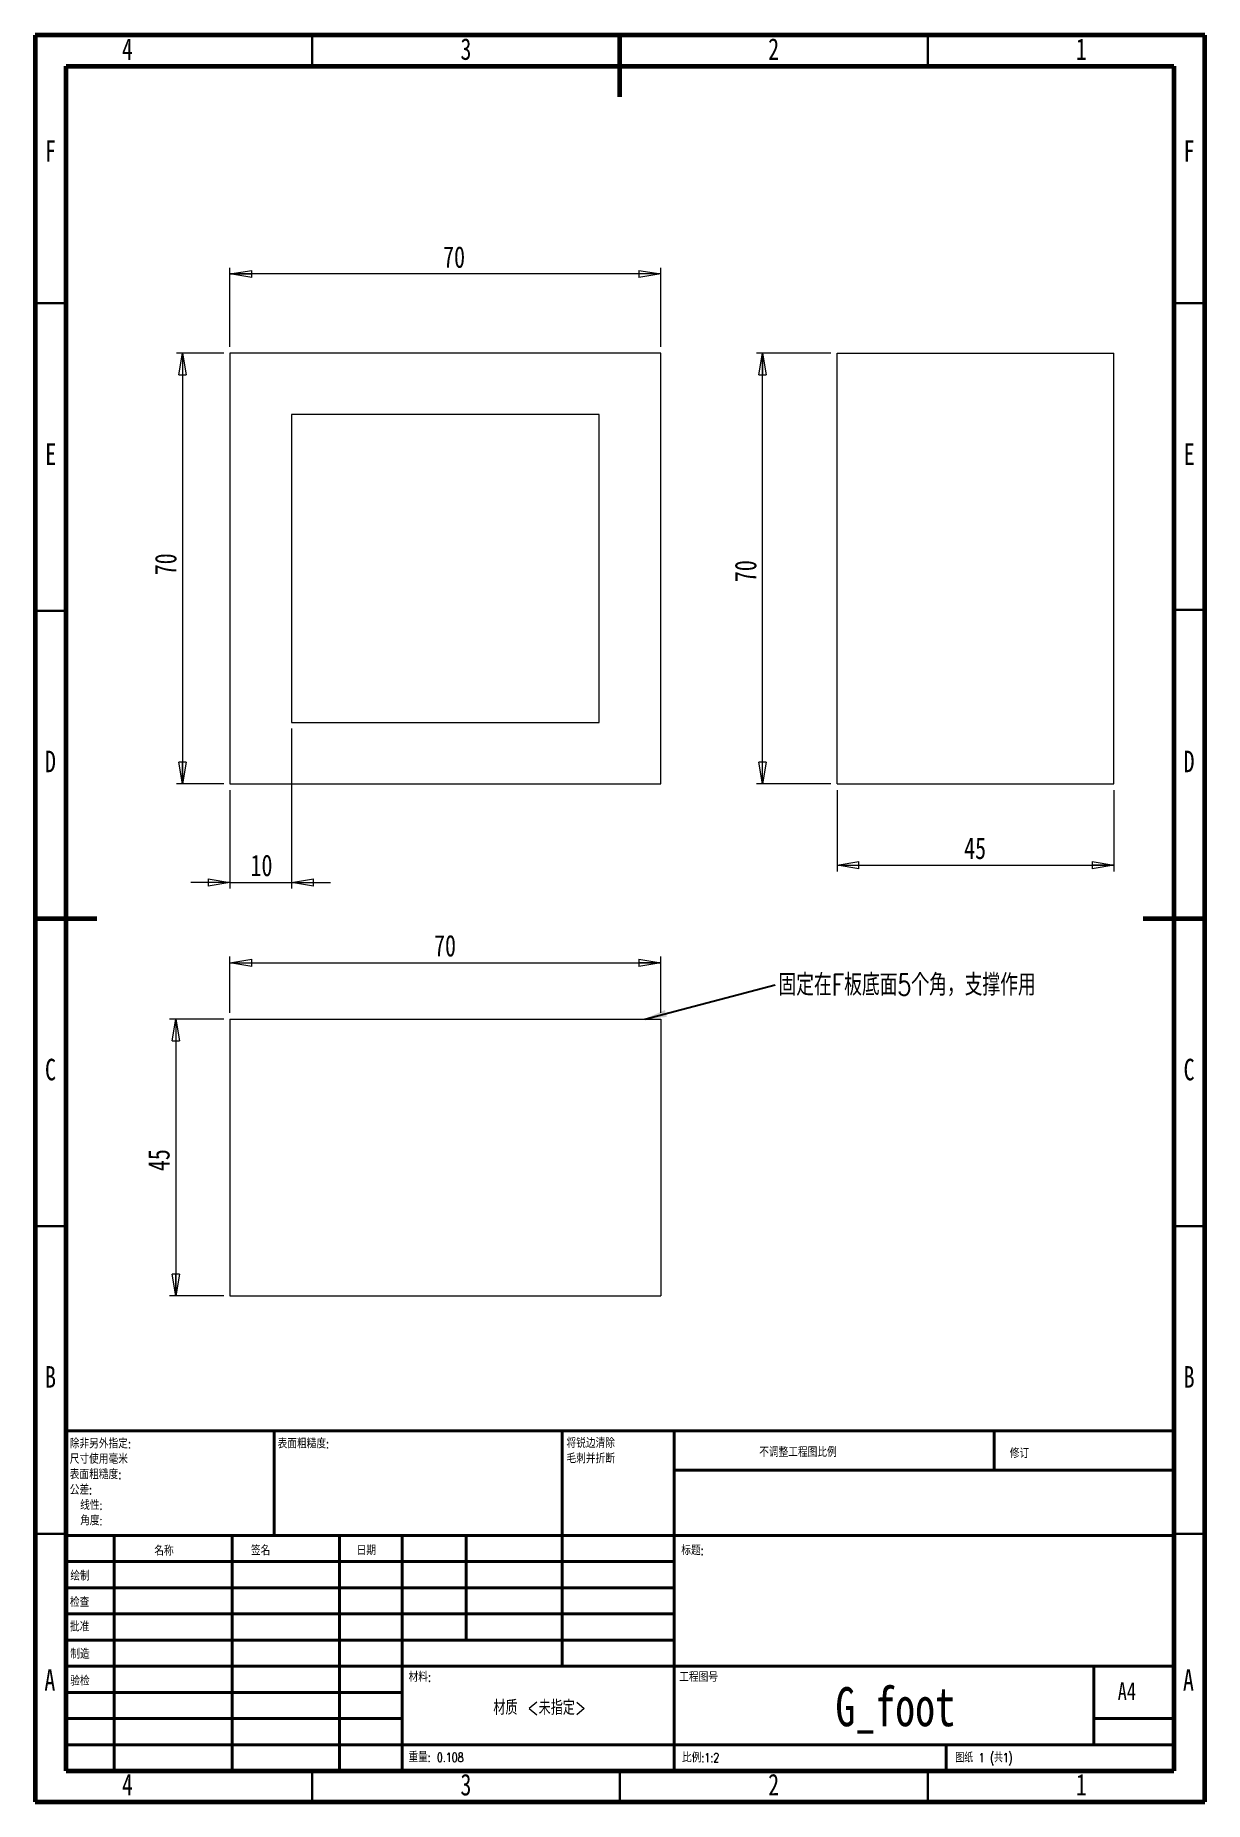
# Model space of a CAD drawing. Header units: millimetres. Extents: x 15 to 205, y 5 to 292.
import ezdxf

# ---------------------------------------------------------------- set-up
doc = ezdxf.new("R2010")
doc.units = ezdxf.units.MM
doc.styles.add('SLDTEXTSTYLE0', font='TXT', dxfattribs={"width": 0.75})
doc.styles.add('SLDTEXTSTYLE1', font='TXT', dxfattribs={"width": 0.75, "bigfont": 'bigfont'})
doc.styles.add('SLDTEXTSTYLE2', font='TXT', dxfattribs={"width": 0.694444, "bigfont": 'bigfont'})
doc.dimstyles.new('SLDDIMSTYLE0', dxfattribs={"dimtxt": 3.5, "dimasz": 3.556, "dimexe": 0, "dimexo": 0.0625, "dimgap": 0.875, "dimtad": 1, "dimrnd": 1e-09, "dimzin": 12, "dimdsep": 46, "dimtxsty": 'SLDTEXTSTYLE0', "dimblk1": 'CLOSED', "dimblk2": 'CLOSED', "dimsah": 1, "dimcen": 0.09, "dimadec": 0, "dimazin": 3, "dimtfac": 1, "dimtofl": 0, "dimtmove": 0, "dimatfit": 3, "dimldrblk": 'CLOSED', "dimfxl": 1, "dimfrac": 2, "dimtolj": 1, "dimtzin": 12, "dimarcsym": 0})
doc.dimstyles.new('SLDDIMSTYLE1', dxfattribs={"dimtxt": 3.5, "dimasz": 3.556, "dimexe": 0, "dimexo": 0.0625, "dimgap": 0.875, "dimtad": 1, "dimrnd": 1e-09, "dimzin": 12, "dimdsep": 46, "dimtxsty": 'SLDTEXTSTYLE0', "dimblk1": 'CLOSED', "dimblk2": 'CLOSED', "dimsah": 1, "dimcen": 0.09, "dimadec": 0, "dimazin": 3, "dimtfac": 1, "dimtmove": 0, "dimatfit": 0, "dimldrblk": 'CLOSED', "dimfxl": 1, "dimfrac": 2, "dimtolj": 1, "dimtzin": 12, "dimarcsym": 0})
doc.dimstyles.new('SLDDIMSTYLE2', dxfattribs={"dimtxt": 0.18, "dimasz": 3.556, "dimexe": 0, "dimexo": 0.0625, "dimgap": 0, "dimtad": 0, "dimtih": 1, "dimtoh": 1, "dimdec": 0, "dimrnd": 1e-09, "dimzin": 0, "dimdsep": 46, "dimtxsty": 'Standard', "dimsah": 1, "dimcen": 0.09, "dimadec": 0, "dimazin": 0, "dimtfac": 3.556, "dimtdec": 0, "dimtofl": 0, "dimtmove": 0, "dimatfit": 3, "dimfxl": 1, "dimfrac": 2, "dimtolj": 1, "dimtzin": 0, "dimarcsym": 0})

# ---------------------------------------------------------------- blocks, each defined once
blk = doc.blocks.new('SW_NOTE_0')
at = {"color": 0, "linetype": 'Continuous', "lineweight": 0, "char_height": 1.5, "attachment_point": 1, "style": 'SLDTEXTSTYLE1'}
for s, insert in [('\\M+18F9C\\M+194F1另\\M+18A4F\\M+18E77\\M+192E8:', (0, 1.93)), ('\\M+18EDA\\M+190A1\\M+18E67\\M+19770\\M+19F7C\\M+195C4', (0, -0.57)), ('\\M+1955C\\M+196CA\\M+19165糙\\M+19378:', (0, -3.07)), ('\\M+18CF6\\M+18DB7:', (0, -5.57)), ('线\\M+190AB:', (1.69, -8.07)), ('\\M+18A70\\M+19378:', (1.69, -10.57))]:
    blk.add_mtext(s, dxfattribs=dict(at, insert=insert))
blk = doc.blocks.new('SW_NOTE_1')
at = {"color": 0, "linetype": 'Continuous', "lineweight": 0, "char_height": 1.5, "attachment_point": 1, "style": 'SLDTEXTSTYLE1'}
for s, insert in [('\\M+18FAB锐边\\M+190B4\\M+18F9C', (0, 1.93)), ('\\M+196D1\\M+18E68\\M+19BF3\\M+190DC\\M+19266', (0, -0.57))]:
    blk.add_mtext(s, dxfattribs=dict(at, insert=insert))
blk = doc.blocks.new('_CLOSED')
at = {"color": 0, "linetype": 'ByBlock', "lineweight": -2}
for p, q in [((-1, 0.166667), (0, 0)), ((-1, 0.166667), (-1, -0.166667)), ((0, 0), (-1, -0.166667)), ((0, 0), (-1, 0))]:
    blk.add_line(p, q, dxfattribs=at)
blk = doc.blocks.new('_D')
at = {"color": 7, "linetype": 'Continuous', "lineweight": 0}
for p, q in [((46.63, 241.37), (46.63, 254.22)), ((116.63, 253.22), (46.63, 253.22)), ((116.63, 241.37), (116.63, 254.22))]:
    blk.add_line(p, q, dxfattribs=at)
at = {"color": 7, "linetype": 'Continuous', "lineweight": 0, "xscale": 3.556, "yscale": 3.556, "rotation": 180}
blk.add_blockref('_CLOSED', (46.63, 253.22, -22.5), dxfattribs=at)
at = {"color": 7, "linetype": 'Continuous', "lineweight": 0, "xscale": 3.556, "yscale": 3.556}
blk.add_blockref('_CLOSED', (116.63, 253.22, -22.5), dxfattribs=at)
at = {"color": 7, "linetype": 'Continuous', "lineweight": 0, "insert": (81.25, 257.73), "char_height": 3.5, "attachment_point": 1, "style": 'SLDTEXTSTYLE0'}
blk.add_mtext('70', dxfattribs=at)
blk = doc.blocks.new('_D_1')
at = {"color": 7, "linetype": 'Continuous', "lineweight": 0}
for p, q in [((45.63, 240.37), (37.93, 240.37)), ((38.93, 240.37), (38.93, 170.37)), ((45.63, 170.37), (37.93, 170.37))]:
    blk.add_line(p, q, dxfattribs=at)
at = {"color": 7, "linetype": 'Continuous', "lineweight": 0, "xscale": 3.556, "yscale": 3.556}
for p, rotation in [((38.93, 240.37, -22.5), 90), ((38.93, 170.37, -22.5), 270)]:
    blk.add_blockref('_CLOSED', p, dxfattribs=dict(at, rotation=rotation))
at = {"color": 7, "linetype": 'Continuous', "lineweight": 0, "insert": (34.42, 204.26), "char_height": 3.5, "attachment_point": 1, "rotation": 90, "style": 'SLDTEXTSTYLE0'}
blk.add_mtext('70', dxfattribs=at)
blk = doc.blocks.new('_D_2')
at = {"color": 7, "linetype": 'Continuous', "lineweight": 0}
for p, q in [((56.63, 179.37), (56.63, 153.37)), ((46.63, 169.37), (46.63, 153.37)), ((46.63, 154.37), (40.28, 154.37)), ((46.63, 154.37), (56.63, 154.37)), ((56.63, 154.37), (62.98, 154.37))]:
    blk.add_line(p, q, dxfattribs=at)
at = {"color": 7, "linetype": 'Continuous', "lineweight": 0, "xscale": 3.556, "yscale": 3.556}
blk.add_blockref('_CLOSED', (46.63, 154.37, -22.5), dxfattribs=at)
at = {"color": 7, "linetype": 'Continuous', "lineweight": 0, "xscale": 3.556, "yscale": 3.556, "rotation": 180}
blk.add_blockref('_CLOSED', (56.63, 154.37, -22.5), dxfattribs=at)
at = {"color": 7, "linetype": 'Continuous', "lineweight": 0, "insert": (49.96, 158.88), "char_height": 3.5, "attachment_point": 1, "style": 'SLDTEXTSTYLE0'}
blk.add_mtext('10', dxfattribs=at)
blk = doc.blocks.new('_D_3')
at = {"color": 7, "linetype": 'Continuous', "lineweight": 0}
for p, q in [((145.26, 169.37), (145.26, 156.15)), ((190.26, 169.37), (190.26, 156.15)), ((145.26, 157.15), (190.26, 157.15))]:
    blk.add_line(p, q, dxfattribs=at)
at = {"color": 7, "linetype": 'Continuous', "lineweight": 0, "xscale": 3.556, "yscale": 3.556, "rotation": 180}
blk.add_blockref('_CLOSED', (145.26, 157.15, -25), dxfattribs=at)
at = {"color": 7, "linetype": 'Continuous', "lineweight": 0, "xscale": 3.556, "yscale": 3.556}
blk.add_blockref('_CLOSED', (190.26, 157.15, -25), dxfattribs=at)
at = {"color": 7, "linetype": 'Continuous', "lineweight": 0, "insert": (165.91, 161.66), "char_height": 3.5, "attachment_point": 1, "style": 'SLDTEXTSTYLE0'}
blk.add_mtext('45', dxfattribs=at)
blk = doc.blocks.new('_D_4')
at = {"color": 7, "linetype": 'Continuous', "lineweight": 0}
for p, q in [((144.26, 240.37), (132.16, 240.37)), ((133.16, 170.37), (133.16, 240.37)), ((144.26, 170.37), (132.16, 170.37))]:
    blk.add_line(p, q, dxfattribs=at)
at = {"color": 7, "linetype": 'Continuous', "lineweight": 0, "xscale": 3.556, "yscale": 3.556}
for p, rotation in [((133.16, 240.37, -25), 90), ((133.16, 170.37, -25), 270)]:
    blk.add_blockref('_CLOSED', p, dxfattribs=dict(at, rotation=rotation))
at = {"color": 7, "linetype": 'Continuous', "lineweight": 0, "insert": (128.65, 203.15), "char_height": 3.5, "attachment_point": 1, "rotation": 90, "style": 'SLDTEXTSTYLE0'}
blk.add_mtext('70', dxfattribs=at)
blk = doc.blocks.new('_D_5')
at = {"color": 7, "linetype": 'Continuous', "lineweight": 0}
for p, q in [((46.63, 133.17), (46.63, 142.32)), ((46.63, 141.32), (116.63, 141.32)), ((116.63, 133.17), (116.63, 142.32))]:
    blk.add_line(p, q, dxfattribs=at)
at = {"color": 7, "linetype": 'Continuous', "lineweight": 0, "xscale": 3.556, "yscale": 3.556, "rotation": 180}
blk.add_blockref('_CLOSED', (46.63, 141.32, -25), dxfattribs=at)
at = {"color": 7, "linetype": 'Continuous', "lineweight": 0, "xscale": 3.556, "yscale": 3.556}
blk.add_blockref('_CLOSED', (116.63, 141.32, -25), dxfattribs=at)
at = {"color": 7, "linetype": 'Continuous', "lineweight": 0, "insert": (79.78, 145.83), "char_height": 3.5, "attachment_point": 1, "style": 'SLDTEXTSTYLE0'}
blk.add_mtext('70', dxfattribs=at)
blk = doc.blocks.new('_D_6')
at = {"color": 7, "linetype": 'Continuous', "lineweight": 0}
for p, q in [((45.63, 132.17), (36.82, 132.17)), ((37.82, 132.17), (37.82, 87.17)), ((45.63, 87.17), (36.82, 87.17))]:
    blk.add_line(p, q, dxfattribs=at)
at = {"color": 7, "linetype": 'Continuous', "lineweight": 0, "xscale": 3.556, "yscale": 3.556}
for p, rotation in [((37.82, 132.17, -25), 90), ((37.82, 87.17, -25), 270)]:
    blk.add_blockref('_CLOSED', p, dxfattribs=dict(at, rotation=rotation))
at = {"color": 7, "linetype": 'Continuous', "lineweight": 0, "insert": (33.31, 107.45), "char_height": 3.5, "attachment_point": 1, "rotation": 90, "style": 'SLDTEXTSTYLE0'}
blk.add_mtext('45', dxfattribs=at)
blk = doc.blocks.new('SW_NOTE_2')
at = {"color": 0, "linetype": 'Continuous', "lineweight": 0, "insert": (0.55, 1.77), "char_height": 3.5, "attachment_point": 1, "style": 'SLDTEXTSTYLE1'}
blk.add_mtext('\\M+18CC5\\M+192E8\\M+18DDDF\\M+194C2\\M+192EA\\M+196CA5\\M+198A2\\M+18A70\\M+18143\\M+18E78撑\\M+18DEC\\M+19770', dxfattribs=at)

msp = doc.modelspace()

# ---------------------------------------------------------------- linework, layer by layer
at = {"color": 7, "linetype": 'Continuous', "lineweight": 60}
for p, q in [((205, 292), (15, 292)), ((15, 292), (15, 5)), ((110, 282), (110, 292)), ((205, 5), (205, 292)), ((20, 287), (200, 287)), ((20, 10), (20, 287)), ((200, 287), (200, 10)), ((15, 148.5), (25, 148.5)), ((195, 148.5), (205, 148.5)), ((20, 10), (200, 10)), ((15, 5), (205, 5))]:
    msp.add_line(p, q, dxfattribs=at)
at = {"color": 7, "linetype": 'Continuous', "lineweight": 30}
for p, q in [((60, 287), (60, 292)), ((160, 287), (160, 292)), ((20, 248.5), (15, 248.5)), ((200, 248.5), (205, 248.5)), ((20, 198.5), (15, 198.5)), ((200, 198.651), (205, 198.651)), ((20, 98.5), (15, 98.5)), ((200, 98.5), (205, 98.5)), ((20, 48.5), (15, 48.5)), ((200, 48.5), (205, 48.5)), ((60, 10), (60, 5)), ((110, 10), (110, 5)), ((160, 10), (160, 5))]:
    msp.add_line(p, q, dxfattribs=at)
at = {"color": 7, "linetype": 'Continuous', "lineweight": 15}
for p, q in [((116.626, 240.37), (46.626, 240.37)), ((46.626, 240.37), (46.626, 170.37)), ((116.626, 170.37), (116.626, 240.37)), ((145.26, 170.37), (145.26, 240.37)), ((145.26, 240.37), (190.26, 240.37)), ((190.26, 170.37), (190.26, 240.37)), ((106.626, 230.37), (56.626, 230.37)), ((56.626, 230.37), (56.626, 180.37)), ((106.626, 180.37), (106.626, 230.37)), ((56.626, 180.37), (106.626, 180.37)), ((46.626, 170.37), (116.626, 170.37)), ((145.26, 170.37), (190.26, 170.37)), ((46.626, 132.166), (46.626, 87.166)), ((46.626, 132.166), (116.626, 132.166)), ((116.626, 132.166), (116.626, 87.166)), ((46.626, 87.166), (116.626, 87.166))]:
    msp.add_line(p, q, dxfattribs=at)
at = {"color": 7, "linetype": 'Continuous', "lineweight": 40}
for p, q in [((20, 65.25), (200, 65.25)), ((20, 65.25), (20, 10)), ((53.8, 48.25), (53.8, 65.25)), ((100.6, 65.25), (100.6, 27)), ((118.8, 65.25), (118.8, 10)), ((170.8, 58.875), (170.8, 65.25)), ((200, 58.875), (118.8, 58.875)), ((200, 48.25), (20, 48.25)), ((27.8, 48.25), (27.8, 10)), ((46.991, 48.25), (46.991, 10)), ((64.399, 48.25), (64.399, 10)), ((74.6, 10), (74.6, 48.25)), ((85, 31.25), (85, 48.25)), ((118.8, 44), (20, 44)), ((118.8, 39.75), (20, 39.75)), ((118.8, 35.5), (20, 35.5)), ((118.8, 31.25), (20, 31.25)), ((74.6, 27), (20, 27)), ((74.6, 27), (200, 27)), ((187, 14.25), (187, 27)), ((74.6, 22.75), (20, 22.75)), ((74.6, 18.5), (20, 18.5)), ((200, 18.5), (187, 18.5)), ((20, 14.25), (200, 14.25)), ((163, 10), (163, 14.25))]:
    msp.add_line(p, q, dxfattribs=at)

# ---------------------------------------------------------------- block references
at = {"color": 7, "linetype": 'Continuous', "lineweight": 0}
for name, p in [('SW_NOTE_2', (135.19, 137.703)), ('SW_NOTE_0', (20.594, 61.987)), ('SW_NOTE_1', (101.309, 62.069))]:
    msp.add_blockref(name, p, dxfattribs=at)

# ---------------------------------------------------------------- texts
for s, insert, char_height, attachment_point, style in [('4', (29.965, 291.517), 3.5, 2, 'SLDTEXTSTYLE0'), ('3', (84.965, 291.517), 3.5, 2, 'SLDTEXTSTYLE0'), ('2', (134.965, 291.517), 3.5, 2, 'SLDTEXTSTYLE0'), ('1', (184.965, 291.517), 3.5, 2, 'SLDTEXTSTYLE0'), ('F', (17.464, 274.96), 3.5, 2, 'SLDTEXTSTYLE0'), ('F', (202.464, 274.96), 3.5, 2, 'SLDTEXTSTYLE0'), ('E', (17.506, 225.71), 3.5, 2, 'SLDTEXTSTYLE0'), ('E', (202.506, 225.71), 3.5, 2, 'SLDTEXTSTYLE0'), ('D', (17.46, 175.767), 3.5, 2, 'SLDTEXTSTYLE0'), ('D', (202.46, 175.767), 3.5, 2, 'SLDTEXTSTYLE0'), ('C', (17.464, 125.71), 3.5, 2, 'SLDTEXTSTYLE0'), ('C', (202.464, 125.71), 3.5, 2, 'SLDTEXTSTYLE0'), ('B', (17.473, 75.767), 3.5, 2, 'SLDTEXTSTYLE0'), ('B', (202.473, 75.767), 3.5, 2, 'SLDTEXTSTYLE0'), ('\\M+1955C\\M+196CA\\M+19165糙\\M+19378:', (54.371, 63.919), 1.5, 1, 'SLDTEXTSTYLE1'), ('\\M+19573调\\M+190AE\\M+18D48\\M+192F6图\\M+194E4\\M+197E1', (132.615, 62.533), 1.5, 1, 'SLDTEXTSTYLE1'), ('\\M+18F43订', (173.328, 62.335), 1.5, 1, 'SLDTEXTSTYLE1'), ('\\M+196BC\\M+18FCC', (34.322, 46.501), 1.5, 1, 'SLDTEXTSTYLE1'), ('签\\M+196BC', (50.034, 46.562), 1.5, 1, 'SLDTEXTSTYLE1'), ('\\M+193FA\\M+18AFA', (67.215, 46.576), 1.5, 1, 'SLDTEXTSTYLE1'), ('标题:', (119.956, 46.576), 1.5, 1, 'SLDTEXTSTYLE1'), ('绘\\M+190A7', (20.685, 42.43), 1.5, 1, 'SLDTEXTSTYLE1'), ('检查', (20.624, 38.154), 1.5, 1, 'SLDTEXTSTYLE1'), ('\\M+194E1\\M+18F79', (20.622, 34.177), 1.5, 1, 'SLDTEXTSTYLE1'), ('\\M+190A7\\M+191A2', (20.682, 29.734), 1.5, 1, 'SLDTEXTSTYLE1'), ('A', (17.36, 26.517), 3.5, 2, 'SLDTEXTSTYLE0'), ('\\M+18DDE\\M+197BF:', (75.646, 25.986), 1.5, 1, 'SLDTEXTSTYLE1'), ('\\M+18D48\\M+192F6图\\M+18D86', (119.629, 25.986), 1.5, 1, 'SLDTEXTSTYLE1'), ('A', (202.36, 26.517), 3.5, 2, 'SLDTEXTSTYLE0'), ('验检', (20.677, 25.35), 1.5, 1, 'SLDTEXTSTYLE1'), ('G_foot', (154.717, 23.607), 6.35, 2, 'SLDTEXTSTYLE0'), ('A4', (190.871, 24.406), 2.9104, 1, 'SLDTEXTSTYLE0'), ('\\M+18DDE质 <\\M+196A2\\M+18E77\\M+192E8>', (96.966, 21.486), 2.38125, 2, 'SLDTEXTSTYLE1'), ('\\M+18F64\\M+197CA: 0.108', (75.618, 12.949), 1.4986, 1, 'SLDTEXTSTYLE1'), ('\\M+194E4\\M+197E1:1:2', (120.074, 12.9), 1.5, 1, 'SLDTEXTSTYLE1'), ('图纸 1 (\\M+18BA41)', (164.478, 12.9), 1.5, 1, 'SLDTEXTSTYLE2'), ('4', (29.965, 9.517), 3.5, 2, 'SLDTEXTSTYLE0'), ('3', (84.965, 9.517), 3.5, 2, 'SLDTEXTSTYLE0'), ('2', (134.965, 9.517), 3.5, 2, 'SLDTEXTSTYLE0'), ('1', (184.965, 9.517), 3.5, 2, 'SLDTEXTSTYLE0')]:
    msp.add_mtext(s, dxfattribs=dict(at, insert=insert, char_height=char_height, attachment_point=attachment_point, style=style))

# ---------------------------------------------------------------- dimensions: what is measured, and where the dimension line sits
for base, p1, p2, dimstyle, picture, middle in [((46.626, 253.222), (116.626, 240.37), (46.626, 240.37), 'SLDDIMSTYLE0', '_D', (83.835, 253.222)), ((56.626, 154.37), (46.626, 170.37), (56.626, 180.37), 'SLDDIMSTYLE1', '_D_2', (52.547, 154.37)), ((190.26, 157.15), (145.26, 170.37), (190.26, 170.37), 'SLDDIMSTYLE0', '_D_3', (168.496, 157.15)), ((116.626, 141.322), (46.626, 132.166), (116.626, 132.166), 'SLDDIMSTYLE0', '_D_5', (82.362, 141.322))]:
    dim = msp.add_linear_dim(base=base, p1=p1, p2=p2, dimstyle=dimstyle, dxfattribs=at)
    dim.commit()
    dim.dimension.update_dxf_attribs({"geometry": picture, "text_midpoint": middle, "dimtype": 160})
for base, p1, p2, picture, middle in [((38.927, 170.37), (46.626, 240.37), (46.626, 170.37), '_D_1', (38.927, 206.843)), ((133.159, 240.37), (145.26, 170.37), (145.26, 240.37), '_D_4', (133.159, 205.738)), ((37.823, 87.166), (46.626, 132.166), (46.626, 87.166), '_D_6', (37.823, 110.034))]:
    dim = msp.add_linear_dim(base=base, p1=p1, p2=p2, angle=90, dimstyle='SLDDIMSTYLE0', dxfattribs=at)
    dim.commit()
    dim.dimension.update_dxf_attribs({"geometry": picture, "text_midpoint": middle, "dimtype": 160})

# ---------------------------------------------------------------- leaders
msp.add_leader([(114.018, 132.166), (135.19, 137.703)], dimstyle='SLDDIMSTYLE2', dxfattribs=at)

doc.saveas('drawing.dxf')
